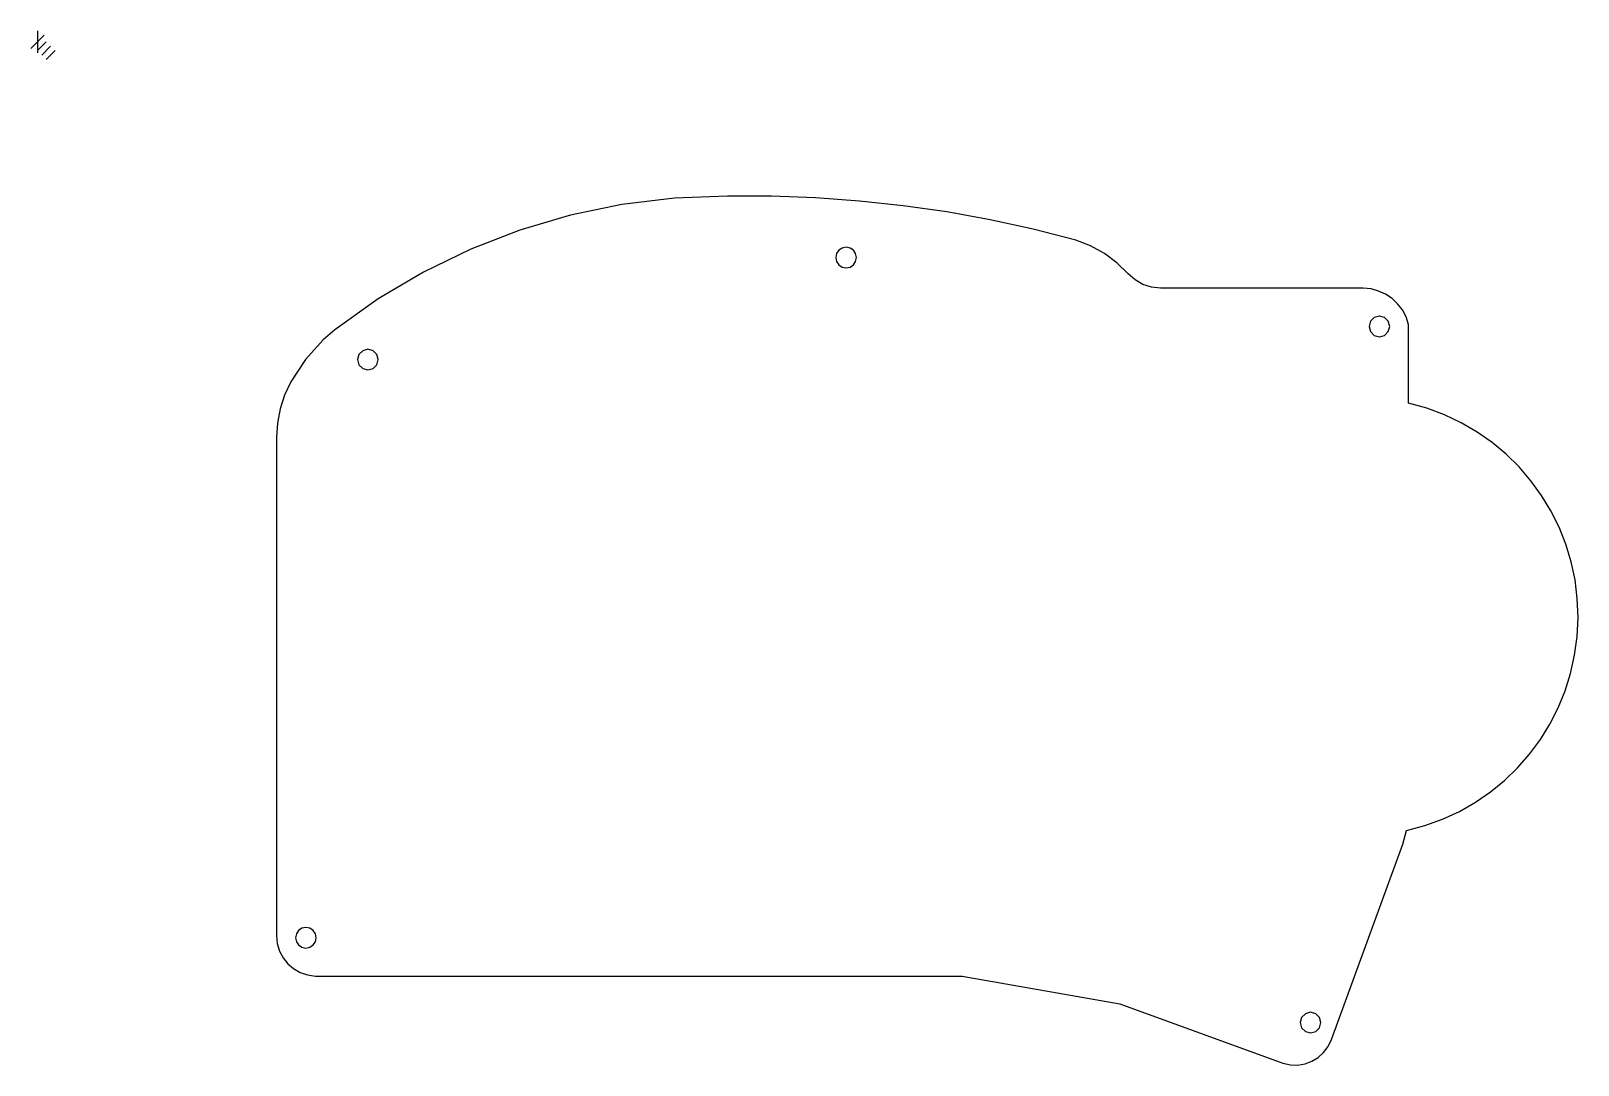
# Model space of a CAD drawing. Extents: x -1 to 186, y 173 to 298.
import ezdxf

# ---------------------------------------------------------------- set-up
doc = ezdxf.new("R2010")
doc.units = 0

msp = doc.modelspace()

# ---------------------------------------------------------------- linework, layer by layer
at = {"layer": 'Layer 1'}
for p, q in [((0.793749, 297.794), (-0.793749, 296.206)), ((0, 298.323), (0, 295.677)), ((1.05833, 297), (0, 295.94167)), ((1.5875, 296.471), (0.52917, 295.41267)), ((2.11666, 295.942), (1.05833, 294.88367)), ((70.681464, 277.325925), (64.446983, 276.039508)), ((77.022324, 278.094255), (70.681464, 277.325925)), ((83.43836, 278.3339), (77.022324, 278.094255)), ((88.77155, 278.334224), (83.43836, 278.3339)), ((94.096214, 278.143836), (88.77155, 278.334224)), ((99.407277, 277.763377), (94.096214, 278.143836)), ((104.699665, 277.193484), (99.407277, 277.763377)), ((109.968301, 276.434795), (104.699665, 277.193484)), ((64.446983, 276.039508), (58.350084, 274.245605)), ((115.208112, 275.487949), (109.968301, 276.434795)), ((120.414024, 274.353585), (115.208112, 275.487949)), ((58.350084, 274.245605), (52.421969, 271.954813)), ((125.58096, 273.03234), (120.414024, 274.353585)), ((52.421969, 271.954813), (46.693841, 269.177732)), ((96.643047, 271.417421), (96.5438, 270.932)), ((96.911162, 271.813597), (96.643047, 271.417421)), ((97.308096, 272.080591), (96.911162, 271.813597)), ((97.793795, 272.178464), (97.308096, 272.080591)), ((98.279494, 272.080591), (97.793795, 272.178464)), ((98.676428, 271.813597), (98.279494, 272.080591)), ((98.944543, 271.417421), (98.676428, 271.813597)), ((99.04379, 270.932), (98.944543, 271.417421)), ((127.361653, 272.337318), (125.58096, 273.03234)), ((129.026824, 271.415831), (127.361653, 272.337318)), ((130.55508, 270.281652), (129.026824, 271.415831)), ((96.5438, 270.932), (96.643047, 270.446579)), ((96.5438, 270.932), (96.5438, 270.932)), ((96.643047, 270.446579), (96.911162, 270.050403)), ((96.911162, 270.050403), (97.308096, 269.783409)), ((97.308096, 269.783409), (97.793795, 269.685536)), ((97.793795, 269.685536), (98.279494, 269.783409)), ((98.279494, 269.783409), (98.676428, 270.050403)), ((98.676428, 270.050403), (98.944543, 270.446579)), ((98.944543, 270.446579), (99.04379, 270.932)), ((131.92503, 268.94855), (130.55508, 270.281652)), ((46.693841, 269.177732), (41.196904, 265.924961)), ((132.751099, 268.215561), (131.92503, 268.94855)), ((133.700471, 267.67425), (132.751099, 268.215561)), ((134.740615, 267.338952), (133.700471, 267.67425)), ((41.196904, 265.924961), (35.96236, 262.2071)), ((135.839, 267.224), (134.740615, 267.338952)), ((160.323595, 267.22406), (135.839, 267.224)), ((161.285457, 267.128754), (160.323595, 267.22406)), ((162.198934, 266.880353), (161.285457, 267.128754)), ((163.049026, 266.4908), (162.198934, 266.880353)), ((163.820734, 265.972041), (163.049026, 266.4908)), ((164.499059, 265.336023), (163.820734, 265.972041)), ((162.287, 263.849), (161.662, 263.681532)), ((162.912, 263.681532), (162.287, 263.849)), ((165.069, 264.59469), (164.499059, 265.336023)), ((165.515559, 263.759987), (165.069, 264.59469)), ((35.96236, 262.2071), (34.55067, 260.99108)), ((161.204468, 263.224), (161.037, 262.599)), ((161.037, 262.599), (161.204468, 261.974)), ((161.037, 262.599), (161.037, 262.599)), ((161.662, 263.681532), (161.204468, 263.224)), ((161.204468, 261.974), (161.662, 261.516468)), ((163.369532, 263.224), (162.912, 263.681532)), ((162.912, 261.516468), (163.369532, 261.974)), ((163.537, 262.599), (163.369532, 263.224)), ((163.369532, 261.974), (163.537, 262.599)), ((165.823735, 262.84386), (165.515559, 263.759987)), ((165.824, 253.328), (165.823735, 262.84386)), ((34.55067, 260.99108), (32.398751, 258.594882)), ((161.662, 261.516468), (162.287, 261.349)), ((162.287, 261.349), (162.912, 261.516468)), ((32.398751, 258.594882), (30.63559, 255.89974)), ((38.873968, 259.21), (38.7065, 258.585)), ((38.7065, 258.585), (38.873968, 257.96)), ((38.7065, 258.585), (38.7065, 258.585)), ((39.3315, 259.667532), (38.873968, 259.21)), ((39.9565, 259.835), (39.3315, 259.667532)), ((40.5815, 259.667532), (39.9565, 259.835)), ((41.039032, 259.21), (40.5815, 259.667532)), ((41.2065, 258.585), (41.039032, 259.21)), ((41.039032, 257.96), (41.2065, 258.585)), ((38.873968, 257.96), (39.3315, 257.502468)), ((39.3315, 257.502468), (39.9565, 257.335)), ((39.9565, 257.335), (40.5815, 257.502468)), ((40.5815, 257.502468), (41.039032, 257.96)), ((30.63559, 255.89974), (29.884512, 254.304803)), ((29.341557, 252.634807), (29.011923, 250.909981)), ((29.884512, 254.304803), (29.341557, 252.634807)), ((165.82405, 253.32789), (165.824, 253.328)), ((168.040275, 252.710675), (165.82405, 253.32789)), ((170.166143, 251.916163), (168.040275, 252.710675)), ((29.011923, 250.909981), (28.90081, 249.15055)), ((172.194294, 250.953667), (170.166143, 251.916163)), ((174.11737, 249.832499), (172.194294, 250.953667)), ((28.90081, 249.15055), (28.896656, 188.93995)), ((175.928012, 248.561971), (174.11737, 249.832499)), ((177.618861, 247.151396), (175.928012, 248.561971)), ((179.182559, 245.610085), (177.618861, 247.151396)), ((180.611745, 243.947352), (179.182559, 245.610085)), ((181.899062, 242.172508), (180.611745, 243.947352)), ((183.03715, 240.294865), (181.899062, 242.172508)), ((184.018651, 238.323736), (183.03715, 240.294865)), ((184.836206, 236.268433), (184.018651, 238.323736)), ((185.482455, 234.138269), (184.836206, 236.268433)), ((185.95004, 231.942554), (185.482455, 234.138269)), ((186.231603, 229.690603), (185.95004, 231.942554)), ((186.319783, 227.391727), (186.231603, 229.690603)), ((186.209873, 225.093787), (186.319783, 227.391727)), ((185.907033, 222.844598), (186.209873, 225.093787)), ((185.41871, 220.653402), (185.907033, 222.844598)), ((184.752351, 218.529443), (185.41871, 220.653402)), ((183.915402, 216.481961), (184.752351, 218.529443)), ((182.915309, 214.520199), (183.915402, 216.481961)), ((181.759521, 212.6534), (182.915309, 214.520199)), ((180.455482, 210.890805), (181.759521, 212.6534)), ((179.01064, 209.241658), (180.455482, 210.890805)), ((175.728331, 206.320673), (177.432441, 207.7152)), ((177.432441, 207.7152), (179.01064, 209.241658)), ((173.905758, 205.06732), (175.728331, 206.320673)), ((169.935008, 203.021104), (171.972169, 203.964383)), ((171.972169, 203.964383), (173.905758, 205.06732)), ((165.579763, 201.65049), (167.801724, 202.246726)), ((167.801724, 202.246726), (169.935008, 203.021104)), ((165.112126, 200.01561), (165.579763, 201.65049)), ((156.481316, 176.37131), (165.112126, 200.01561)), ((31.309347, 189.180421), (31.2101, 188.695)), ((31.577462, 189.576597), (31.309347, 189.180421)), ((31.974396, 189.843591), (31.577462, 189.576597)), ((32.460095, 189.941464), (31.974396, 189.843591)), ((32.945794, 189.843591), (32.460095, 189.941464)), ((33.342728, 189.576597), (32.945794, 189.843591)), ((33.610843, 189.180421), (33.342728, 189.576597)), ((33.71009, 188.695), (33.610843, 189.180421)), ((28.896656, 188.93995), (28.991216, 187.978982)), ((28.991216, 187.978982), (29.263021, 187.080947)), ((31.2101, 188.695), (31.309347, 188.209579)), ((31.2101, 188.695), (31.2101, 188.695)), ((31.309347, 188.209579), (31.577462, 187.813403)), ((31.577462, 187.813403), (31.974396, 187.546409)), ((31.974396, 187.546409), (32.460095, 187.448536)), ((32.460095, 187.448536), (32.945794, 187.546409)), ((32.945794, 187.546409), (33.342728, 187.813403)), ((33.342728, 187.813403), (33.610843, 188.209579)), ((33.610843, 188.209579), (33.71009, 188.695)), ((29.263021, 187.080947), (29.694059, 186.264507)), ((29.694059, 186.264507), (30.266317, 185.548324)), ((30.266317, 185.548324), (30.961783, 184.951059)), ((30.961783, 184.951059), (31.762445, 184.491376)), ((31.762445, 184.491376), (32.65029, 184.187935)), ((32.65029, 184.187935), (33.607306, 184.0594)), ((33.607306, 184.0594), (111.845306, 184.05596)), ((111.845306, 184.05596), (130.886106, 180.69803)), ((130.886106, 180.69803), (150.618906, 173.51365)), ((153.97, 179.675), (153.345, 179.507532)), ((154.595, 179.507532), (153.97, 179.675)), ((152.887468, 179.05), (152.72, 178.425)), ((152.72, 178.425), (152.887468, 177.8)), ((152.72, 178.425), (152.72, 178.425)), ((153.345, 179.507532), (152.887468, 179.05)), ((152.887468, 177.8), (153.345, 177.342468)), ((155.052532, 179.05), (154.595, 179.507532)), ((154.595, 177.342468), (155.052532, 177.8)), ((155.22, 178.425), (155.052532, 179.05)), ((155.052532, 177.8), (155.22, 178.425)), ((153.345, 177.342468), (153.97, 177.175)), ((153.97, 177.175), (154.595, 177.342468)), ((156.079159, 175.534696), (156.481316, 176.37131)), ((154.126805, 173.759408), (154.87952, 174.217835)), ((154.87952, 174.217835), (155.537766, 174.813234)), ((155.537766, 174.813234), (156.079159, 175.534696)), ((150.618906, 173.51365), (151.525671, 173.315077)), ((151.525671, 173.315077), (152.427497, 173.297119)), ((152.427497, 173.297119), (153.302003, 173.448866)), ((153.302003, 173.448866), (154.126805, 173.759408))]:
    msp.add_line(p, q, dxfattribs=at)

doc.saveas('drawing.dxf')
